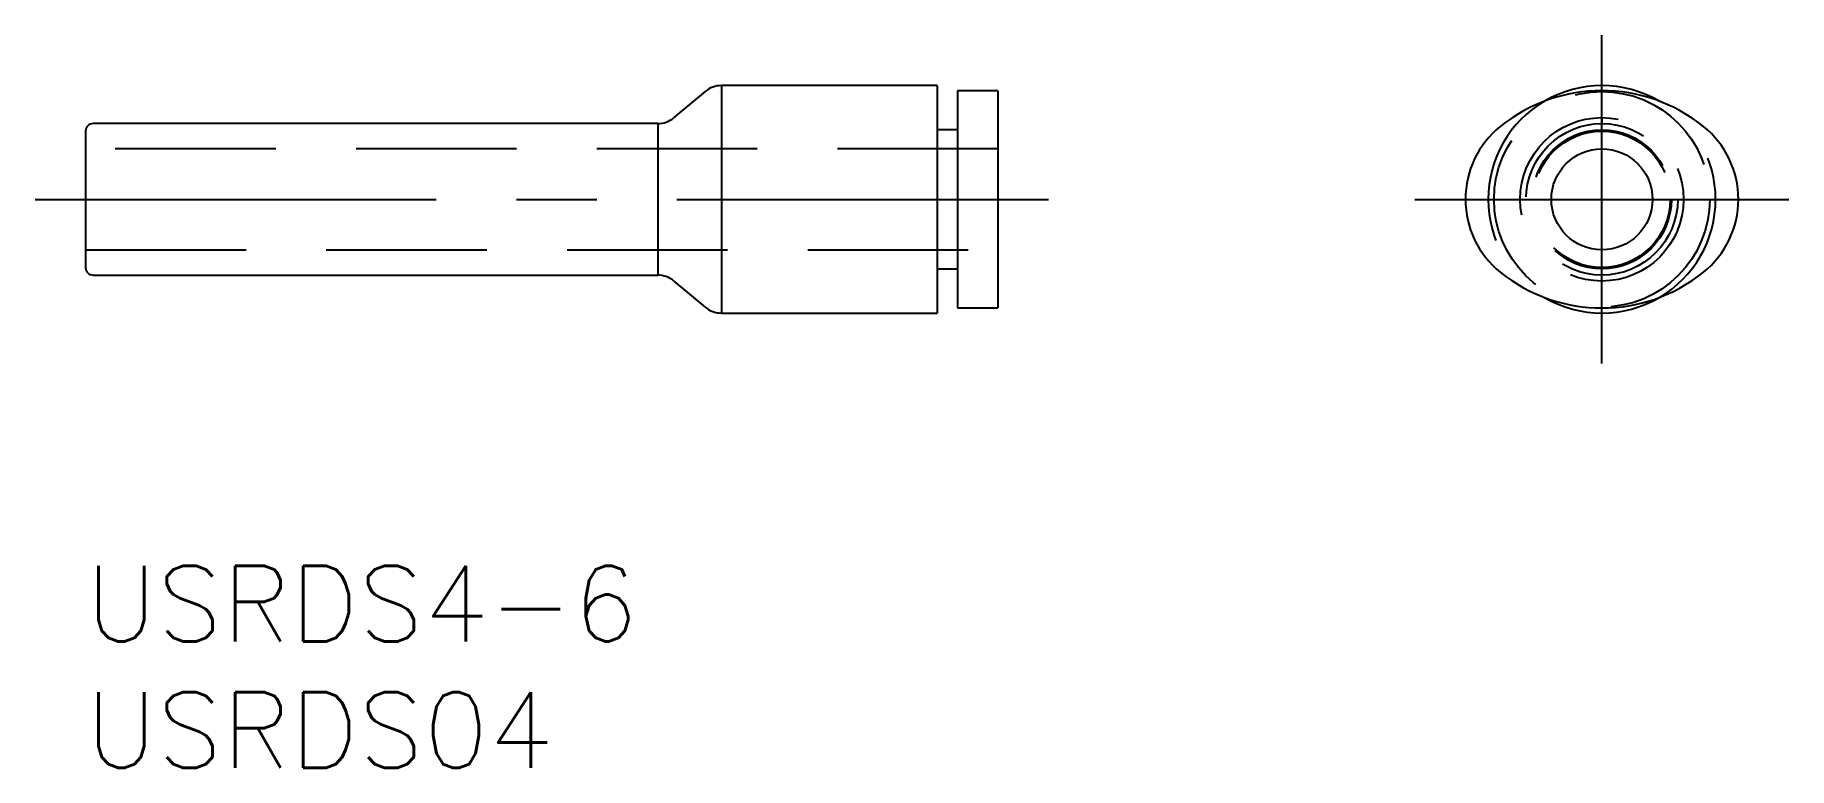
# Model space of a CAD drawing. Extents: x -2 to 67.4, y -8 to 21.
import ezdxf

# ---------------------------------------------------------------- set-up
doc = ezdxf.new("R2010")
doc.units = 0
doc.header["$LTSCALE"] = 0.5
doc.linetypes.add('CENTER', pattern=[50.8, 31.75, -6.35, 6.35, -6.35])
doc.linetypes.add('DASHED', pattern=[19.05, 12.7, -6.35])
for name, color, linetype in [('MSM_CENTER', 1, 'CENTER'), ('MSM_CONTINUOUS', 7, 'CONTINUOUS'), ('MSM_DASHED', 4, 'DASHED'), ('MSM_PART_NUMBER', 7, 'CONTINUOUS')]:
    doc.layers.add(name, color=color, linetype=linetype)
doc.styles.get("Standard").update_dxf_attribs({"font": 'txt.shx', "height": 3, "bigfont": 'bigfont.shx'})

msp = doc.modelspace()

# ---------------------------------------------------------------- linework, layer by layer
at = {"layer": 'MSM_CENTER'}
for p, q in [((60, 8), (60, 21)), ((-2, 14.5), (38.1, 14.5)), ((52.6, 14.5), (67.4, 14.5))]:
    msp.add_line(p, q, dxfattribs=at)
at = {"layer": 'MSM_CONTINUOUS'}
for p, q in [((24.522, 18.768), (23.278, 17.732)), ((33.7, 19), (25.162, 19)), ((25.162, 19), (25.162, 10)), ((33.7, 19), (33.7, 10)), ((36.1, 18.8), (34.5, 18.8)), ((34.5, 18.8), (34.5, 10.2)), ((36.1, 18.8), (36.1, 10.2)), ((22.638, 17.5), (0.3, 17.5)), ((22.638, 17.5), (22.638, 11.5)), ((60, 17.707), (60, 17.5)), ((0, 17.2), (0, 11.8)), ((34.5, 17.25), (33.7, 17.25)), ((0.3, 11.5), (22.638, 11.5)), ((23.278, 11.268), (24.522, 10.232)), ((33.7, 11.75), (34.5, 11.75)), ((25.162, 10), (33.7, 10)), ((34.5, 10.2), (36.1, 10.2))]:
    msp.add_line(p, q, dxfattribs=at)
msp.add_circle((60, 14.5), 2, dxfattribs=at)
for centre, radius, start, end in [((25.162, 18), 1, 90, 129.80557), ((60, 12.392), 6.408, 51.11996, 128.88004), ((60, 14.5), 4.5, 59.63263, 120.36737), ((0.3, 17.2), 0.3, 90, 180), ((22.638, 18.5), 1, 270, 309.80557), ((58.3, 14.5), 3.7, 128.88004, 231.11996), ((61.7, 14.5), 3.7, 308.88004, 51.11996), ((0.3, 11.8), 0.3, 180, 270), ((22.638, 10.5), 1, 50.19443, 90), ((60, 16.608), 6.408, 231.11996, 308.88004), ((60, 14.5), 4.5, 239.63263, 300.36737), ((25.162, 11), 1, 230.19443, 270)]:
    msp.add_arc(centre, radius, start, end, dxfattribs=at)
at = {"layer": 'MSM_DASHED'}
for p, q in [((36.1, 16.5), (0, 16.5)), ((0, 12.5), (36.1, 12.5))]:
    msp.add_line(p, q, dxfattribs=at)
for radius in [4.268, 3.232, 3, 2.75, 2.7]:
    msp.add_circle((60, 14.5), radius, dxfattribs=at)
for start, end in [(120.36737, 239.63263), (300.36737, 59.63263)]:
    msp.add_arc((60, 14.5), 4.5, start, end, dxfattribs=at)

# ---------------------------------------------------------------- texts
at = {"layer": 'MSM_PART_NUMBER'}
for s, p in [('USRDS4-6', (0, -3)), ('USRDS04', (0, -8))]:
    msp.add_text(s, height=3, dxfattribs=at).set_placement(p)

doc.saveas('drawing.dxf')
